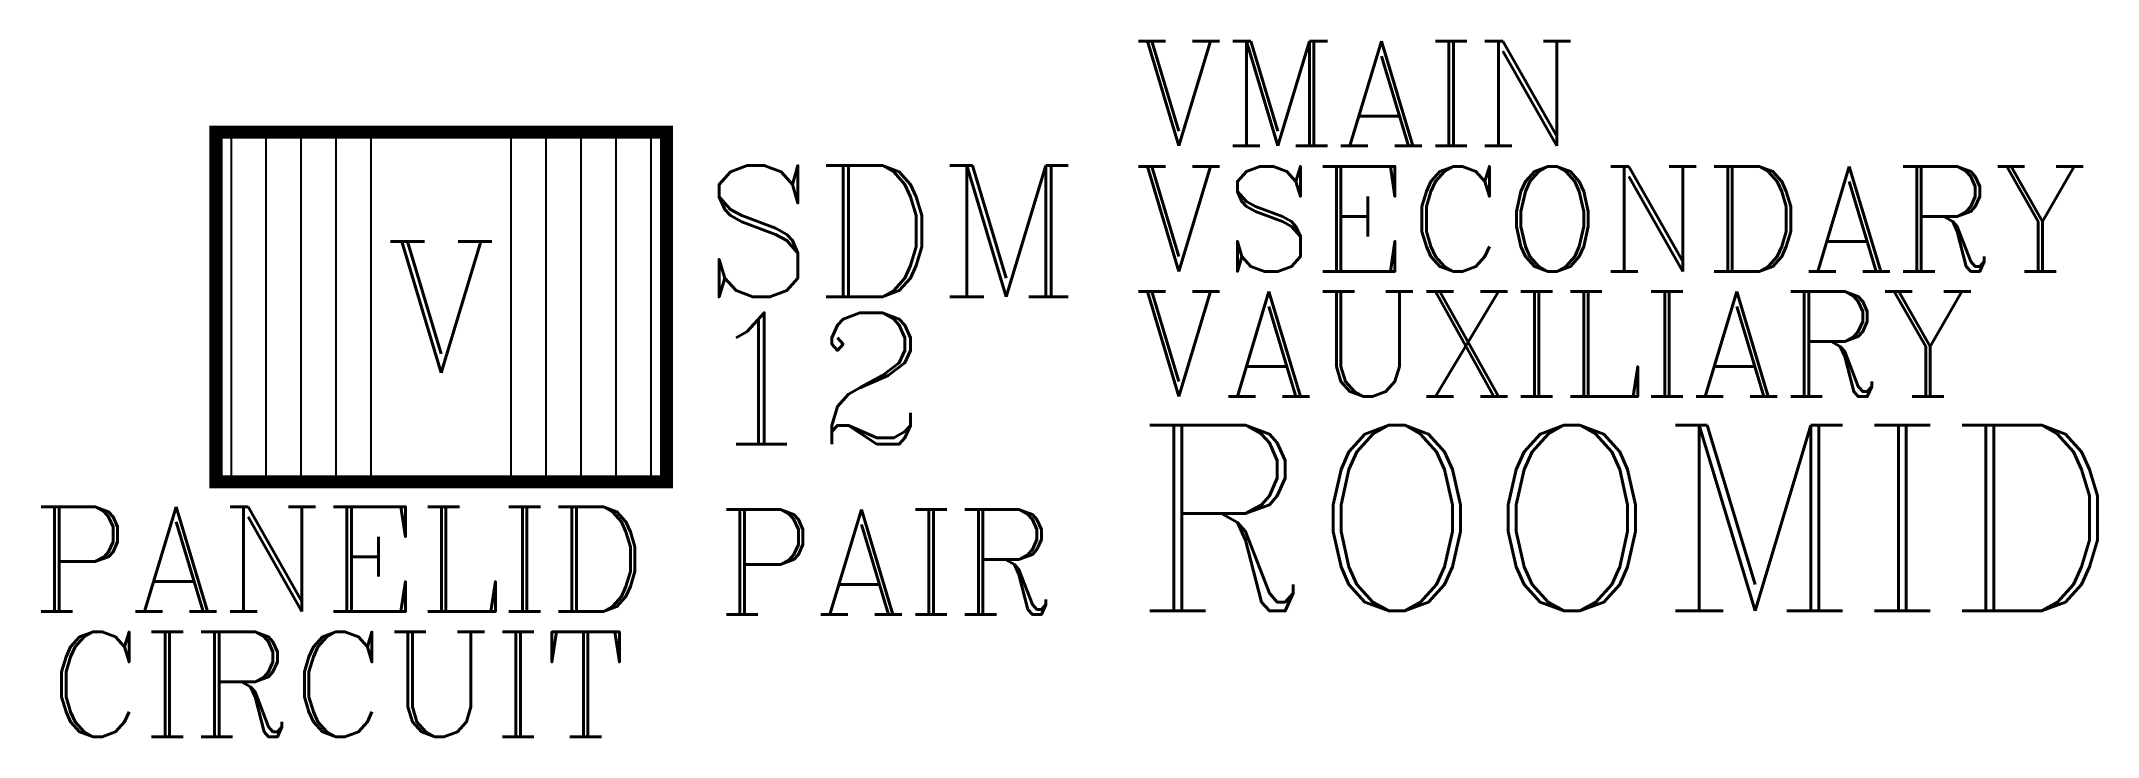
# Model space of a CAD drawing. Header units: inches. Extents: x -23 to 95, y -25 to 15.
import ezdxf
from ezdxf.enums import TextEntityAlignment as Align

# ---------------------------------------------------------------- set-up
doc = ezdxf.new("R2010")
doc.units = ezdxf.units.IN
doc.header["$LTSCALE"] = 48
doc.header["$MEASUREMENT"] = 0
doc.styles.add('ROMANC', font='COMPLEX.SHX')
doc.styles.add('WSNotes', font='complex.shx', dxfattribs={"height": 18})

msp = doc.modelspace()

# ---------------------------------------------------------------- texts
at = {"flags": 1}
for tag, p, height, style in [('VMAIN', (39.6, 9.21), 6, 'ROMANC'), ('VSECONDARY', (39.6, 2.04), 6, 'ROMANC'), ('VAUXILIARY', (39.6, -5.12), 6, 'ROMANC'), ('ROOMID', (39.6, -17.38), 10.62, 'WSNotes')]:
    msp.add_attdef(tag, p, '', height=height, dxfattribs=dict(at, style=style))
at = {"style": 'ROMANC'}
for tag, p in [('PANELID', (-23.39, -17.42)), ('PAIR', (15.79, -17.58))]:
    msp.add_attdef(tag, p, '', height=6, dxfattribs=at)
msp.add_attdef('CIRCUIT', text='', height=6, dxfattribs=at).set_placement((-5.89, -18.58), align=Align.TOP_CENTER)

# ---------------------------------------------------------------- wipeouts: each hides what was drawn before it
msp.add_wipeout([(-12.88, 10), (38.55, 10), (38.55, -10), (-12.88, -10)])

# ---------------------------------------------------------------- next in the draw order: linework, layer by layer
for p, q in [((-12, -10), (-12, 10)), ((-10, -10), (-10, 10)), ((-8, -10), (-8, 10)), ((-6, -10), (-6, 10)), ((-4, -10.07), (-4, 9.93)), ((4, -10.07), (4, 9.93)), ((6, -10), (6, 10)), ((8, -10), (8, 10)), ((10, -10), (10, 10)), ((12, -10), (12, 10))]:
    msp.add_line(p, q)
at = {"linetype": 'Continuous', "const_width": 0.75}
msp.add_lwpolyline([(-12.88, 10), (12.88, 10), (12.88, -10), (-12.88, -10)], close=True, dxfattribs=at)

# ---------------------------------------------------------------- next in the draw order: texts
at = {"style": 'ROMANC'}
for s, p in [('SDM', (14.92, 0.58)), ('12', (14.92, -7.84))]:
    msp.add_text(s, height=7.509, dxfattribs=at).set_placement(p)
msp.add_text('V', height=7.51, dxfattribs=at).set_placement((0, 0), align=Align.MIDDLE_CENTER)

doc.saveas('drawing.dxf')
